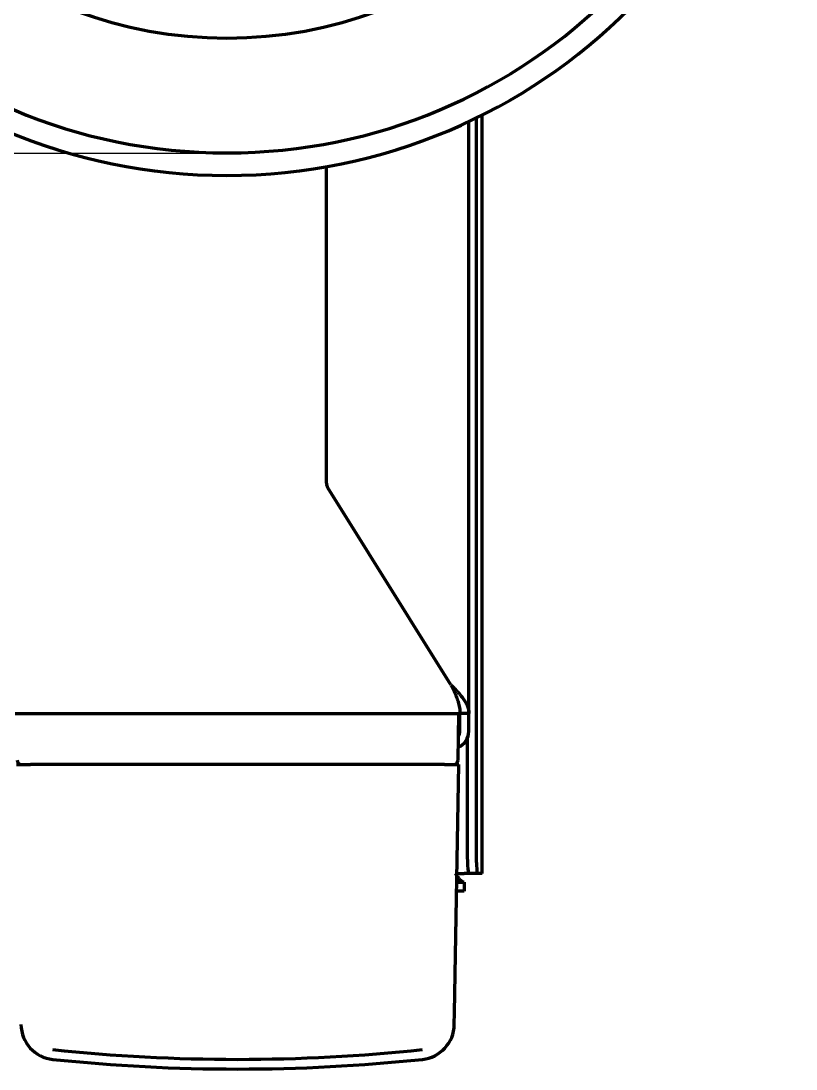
# Model space of a CAD drawing. Header units: inches. Extents: x -2983 to 7024, y 422 to 5529.
# Drawn here: x 3566.4 to 3653.6, y 4505 to 4622.9 of the extents above; entities that cross this region are included whole.
import ezdxf

# ---------------------------------------------------------------- set-up
doc = ezdxf.new("R2010")
doc.units = ezdxf.units.IN

# ---------------------------------------------------------------- blocks, each defined once
blk = doc.blocks.new('A$C29D5572B')
at = {"color": 1}
for p, q in [((0, 50), (0, -50)), ((-50, 0), (50, 0))]:
    blk.add_line(p, q, dxfattribs=at)
blk = doc.blocks.new('A$C0F8E2EAE')
blk.add_blockref('A$C29D5572B', (0, 0))

msp = doc.modelspace()

# ---------------------------------------------------------------- linework, layer by layer
at = {"linetype": 'Continuous', "lineweight": 70}
for p, q in [((3616.78, 4544.99), (3616.78, 4611.56)), ((3617.61, 4611.95), (3617.61, 4529.99)), ((3618.28, 4526.99), (3618.28, 4612.29)), ((3600.78, 4570.88), (3600.78, 4606.48)), ((3614.78, 4548.19), (3600.94, 4570.35)), ((3565.78, 4544.99), (3567.58, 4544.99)), ((3567.58, 4544.99), (3613.98, 4544.99)), ((3613.98, 4544.99), (3615.78, 4544.99)), ((3614.06, 4544.99), (3615.66, 4544.99)), ((3615.57, 4539.73), (3615.66, 4544.99)), ((3615.78, 4542.99), (3615.78, 4544.99)), ((3616.78, 4544.99), (3615.78, 4544.99)), ((3616.78, 4542.99), (3616.78, 4544.99)), ((3615.78, 4542.99), (3615.62, 4542.99)), ((3616.61, 4542.17), (3616.61, 4529.99)), ((3565.91, 4539.24), (3567.51, 4539.24)), ((3614.06, 4539.24), (3567.51, 4539.24)), ((3614.06, 4539.24), (3615.66, 4539.24)), ((3615.17, 4511.33), (3615.66, 4539.24)), ((3615.28, 4539.24), (3615.28, 4539.29)), ((3615.45, 4526.99), (3616.28, 4526.99)), ((3616.76, 4526.99), (3616.28, 4526.99)), ((3617.76, 4526.99), (3616.76, 4526.99)), ((3618.28, 4526.99), (3617.76, 4526.99)), ((3618.28, 4526.99), (3618.28, 4526.99)), ((3615.43, 4525.99), (3616.28, 4525.99)), ((3616.28, 4525.99), (3616.28, 4524.99)), ((3616.28, 4524.99), (3615.41, 4524.99)), ((3615.15, 4509.98), (3615.17, 4511.33))]:
    msp.add_line(p, q, dxfattribs=at)
for centre, radius, start, end in [((3589.58, 4669.49), 64, 180, 0), ((3589.58, 4669.49), 61.47, 180, 0), ((3589.58, 4669.49), 48.55, 189.0902, 350.9098), ((3601.78, 4570.88), 1, 180, 212), ((3614.78, 4542.99), 2, 293.8345, 0), ((3614.78, 4542.99), 1, 326.1361, 0), ((3566.5, 4539.74), 0.5, 181, 270), ((3615.07, 4539.74), 0.5, 270, 359), ((3570.42, 4510.05), 4, 181, 264.013), ((3611.15, 4510.05), 4, 275.987, 359), ((3590.78, 4704.24), 199.25, 264.013, 275.987)]:
    msp.add_arc(centre, radius, start, end, dxfattribs=at)
for centre, major_axis, ratio, start_param, end_param in [((3616.76, 4529.99), (0, -3), 0.052336, 4.712389, 6.283185), ((3617.76, 4529.99), (0, 3), 0.052336, 1.570796, 3.141593), ((3590.78, 4703.82), (-197.77, 0), 0.999848, 1.465422, 1.67617)]:
    msp.add_ellipse(centre, major_axis=major_axis, ratio=ratio, start_param=start_param, end_param=end_param, dxfattribs=at)
for points in [[(3614.78, 4548.19), (3614.84, 4548.08), (3614.94, 4547.87), (3615.09, 4547.55), (3615.24, 4547.23), (3615.37, 4546.91), (3615.49, 4546.59), (3615.6, 4546.27), (3615.68, 4545.95), (3615.74, 4545.63), (3615.78, 4545.31), (3615.78, 4545.1), (3615.78, 4544.99)], [(3614.78, 4548.19), (3614.86, 4548.11), (3615.01, 4547.96), (3615.23, 4547.73), (3615.45, 4547.5), (3615.65, 4547.28), (3615.85, 4547.05), (3616.03, 4546.82), (3616.2, 4546.59), (3616.35, 4546.36), (3616.48, 4546.13), (3616.59, 4545.9), (3616.68, 4545.67), (3616.74, 4545.45), (3616.78, 4545.22), (3616.78, 4545.07), (3616.78, 4544.99)], [(3616.28, 4525.99), (3616.26, 4525.99), (3616.22, 4525.99), (3616.15, 4526.01), (3616.08, 4526.04), (3616.02, 4526.07), (3615.95, 4526.12), (3615.88, 4526.18), (3615.82, 4526.24), (3615.75, 4526.32), (3615.68, 4526.4), (3615.62, 4526.49), (3615.55, 4526.58), (3615.48, 4526.68), (3615.42, 4526.78), (3615.35, 4526.88), (3615.31, 4526.95), (3615.28, 4526.99)]]:
    msp.add_open_spline(points, degree=3, dxfattribs=at)

# ---------------------------------------------------------------- block references
msp.add_blockref('A$C0F8E2EAE', (3541.78, 4607.99))

doc.saveas('drawing.dxf')
